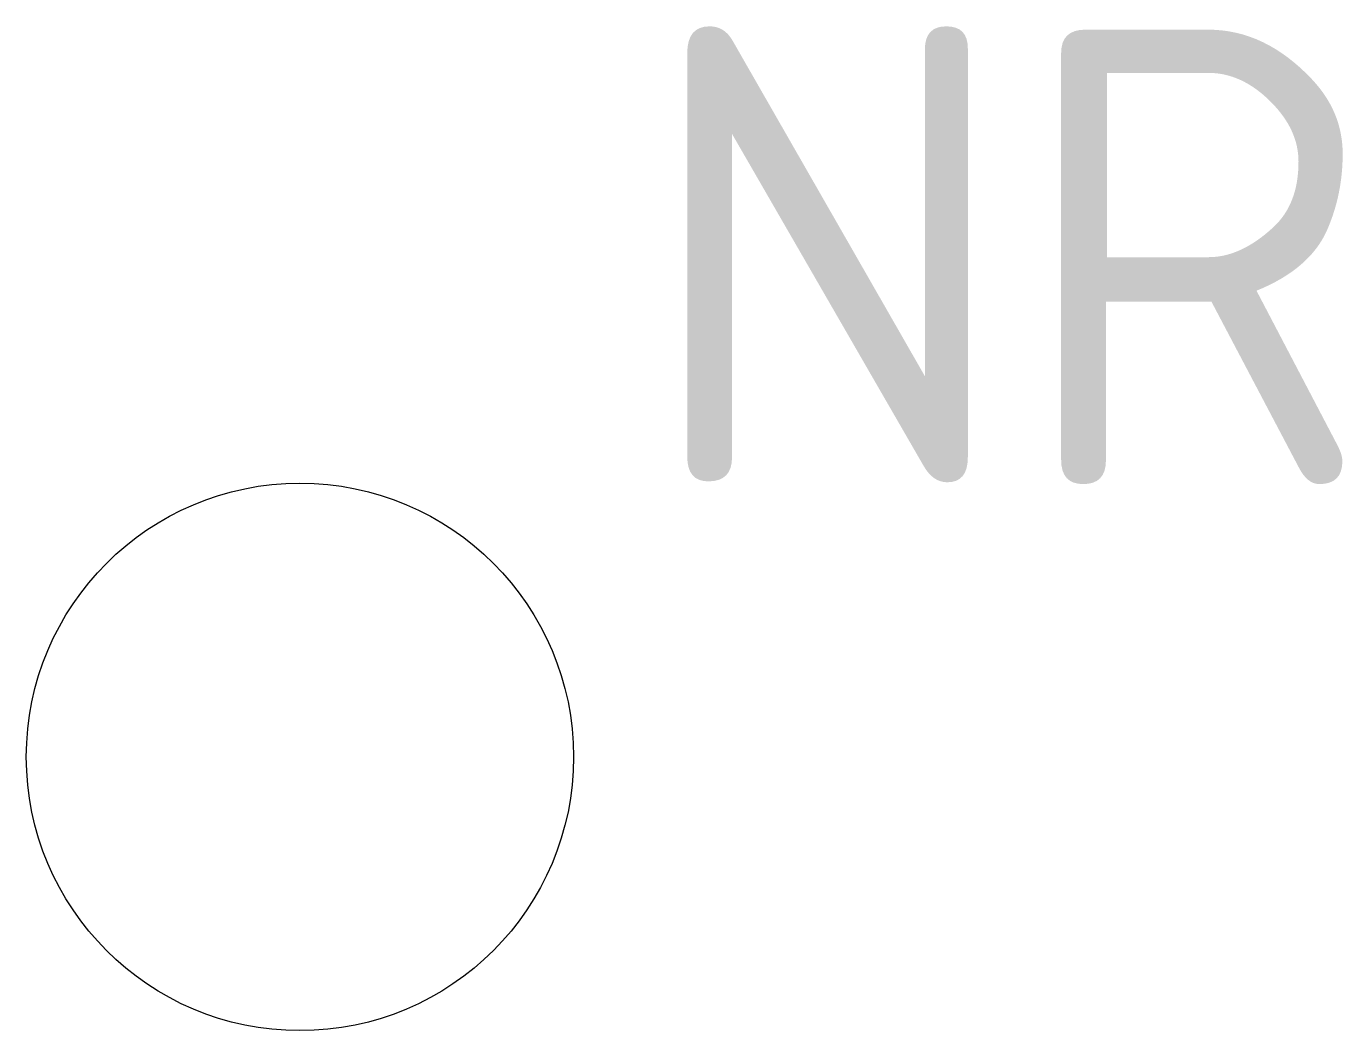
# Model space of a CAD drawing. Extents: x -1.5 to 5.72, y -1.5 to 4.
import ezdxf

# ---------------------------------------------------------------- set-up
doc = ezdxf.new("R2010")
doc.units = 0
doc.header["$LTSCALE"] = 0.2
doc.styles.add('NLCS-ISO', font='NLCS-ISO.ttf')

msp = doc.modelspace()

# ---------------------------------------------------------------- linework, layer by layer
at = {"color": 0, "linetype": 'Continuous'}
msp.add_circle((0, 0), 1.5, dxfattribs=at)

# ---------------------------------------------------------------- texts
at = {"style": 'NLCS-ISO'}
msp.add_attdef('NR', (1.8673, 1.495), '', height=2.5, dxfattribs=at)

doc.saveas('drawing.dxf')
